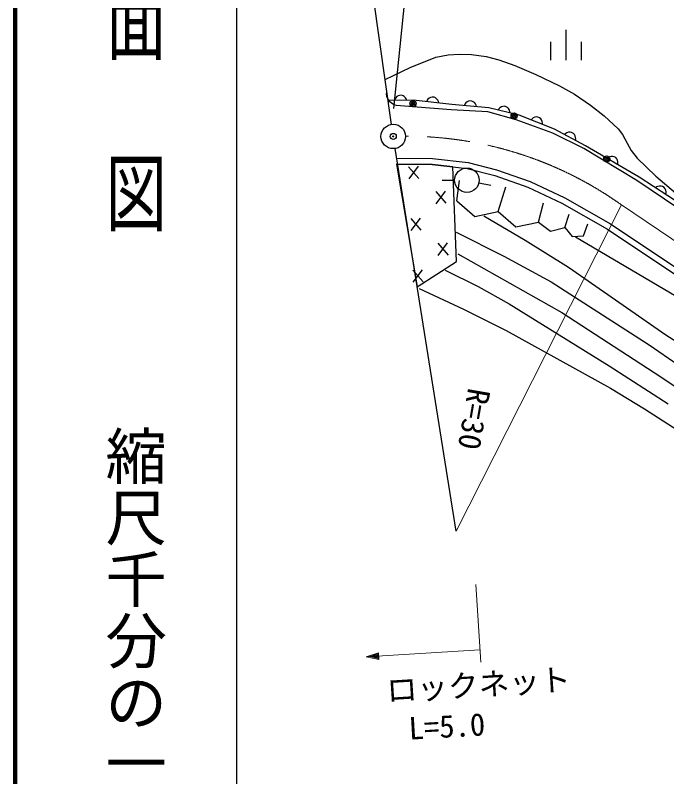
# Model space of a CAD drawing. Units: millimetres, scale not verified. Extents: x 40000 to 680000, y 20000 to 380000.
# Drawn here: x 40000 to 93026, y 262403 to 324375 of the extents above; entities that cross this region are included whole.
import ezdxf
from ezdxf.enums import TextEntityAlignment as Align

# ---------------------------------------------------------------- set-up
doc = ezdxf.new("R2010")
doc.units = ezdxf.units.MM
doc.header["$LTSCALE"] = 1000
doc.header["$PDMODE"] = 32
doc.header["$PDSIZE"] = 500
doc.linetypes.add('CHAIN', pattern=[18.5, 12, -1.5, 3.5, -1.5])
for name, color, linetype, lineweight in [('S-BGD', 7, 'Continuous', 25), ('S-BGD-EXST', 7, 'Continuous', 25), ('S-BMK', 2, 'CHAIN', 13), ('S-BMK-OTRS', 5, 'Continuous', 25), ('S-BMK-SRVR', 3, 'Continuous', 25), ('S-STR-HTXT', 7, 'Continuous', 13), ('S-TTL', 2, 'Continuous', 140), ('S-TTL-BAND', 7, 'Continuous', 25)]:
    doc.layers.add(name, color=color, linetype=linetype, lineweight=lineweight)
doc.layers.add('S-OTRS', color=6, linetype='Continuous')
doc.styles.add('@ＭＳ ゴシック', font='')
doc.styles.add('ＭＳ ゴシック', font='')
doc.styles.get('@ＭＳ ゴシック').set_extended_font_data('@MS Gothic')
doc.styles.get('ＭＳ ゴシック').set_extended_font_data('MS Gothic')

msp = doc.modelspace()

# ---------------------------------------------------------------- linework, layer by layer
at = {"layer": 'S-BGD'}
for p, q in [((84821, 323199), (84821, 320717)), ((83571, 322206), (83571, 320717)), ((86070, 322206), (86070, 320717)), ((70229, 317969), (70238, 318088)), ((70253, 317768), (70229, 317969)), ((70353, 317521), (70253, 317768)), ((70460, 317354), (70353, 317521)), ((72387, 317455), (70354, 317423)), ((70610, 317222), (70460, 317354)), ((70908, 317551), (70870, 317431)), ((70967, 317651), (70908, 317551)), ((71065, 317752), (70967, 317651)), ((71164, 317813), (71065, 317752)), ((71284, 317855), (71164, 317813)), ((71444, 317857), (71284, 317855)), ((71564, 317819), (71444, 317857)), ((71665, 317761), (71564, 317819)), ((71767, 317664), (71665, 317761)), ((71828, 317565), (71767, 317664)), ((71870, 317447), (71828, 317565)), ((75545, 317120), (72387, 317455)), ((73521, 317454), (73469, 317340)), ((73592, 317547), (73521, 317454)), ((73702, 317635), (73592, 317547)), ((73807, 317684), (73702, 317635)), ((73931, 317710), (73807, 317684)), ((74090, 317694), (73931, 317710)), ((74205, 317641), (74090, 317694)), ((74298, 317572), (74205, 317641)), ((74387, 317463), (74298, 317572)), ((74436, 317357), (74387, 317463)), ((74463, 317235), (74436, 317357)), ((76778, 317327), (76669, 317237)), ((76883, 317377), (76778, 317327)), ((77006, 317406), (76883, 317377)), ((77165, 317391), (77006, 317406)), ((77281, 317341), (77165, 317391)), ((77375, 317272), (77281, 317341)), ((70839, 317084), (70610, 317222)), ((71035, 317029), (70839, 317084)), ((71354, 317003), (71035, 317029)), ((72351, 316924), (71354, 317003)), ((75485, 316674), (72351, 316924)), ((78550, 316846), (75545, 317120)), ((76600, 317144), (76550, 317029)), ((76669, 317237), (76600, 317144)), ((77466, 317164), (77375, 317272)), ((77516, 317060), (77466, 317164)), ((77545, 316938), (77516, 317060)), ((81003, 316237), (78550, 316846)), ((79359, 316768), (79291, 316662)), ((79442, 316850), (79359, 316768)), ((79563, 316922), (79442, 316850)), ((79674, 316956), (79563, 316922)), ((79801, 316965), (79674, 316956)), ((79956, 316927), (79801, 316965)), ((80062, 316860), (79956, 316927)), ((80145, 316778), (80062, 316860)), ((80218, 316657), (80145, 316778)), ((78457, 316524), (75485, 316674)), ((80773, 315874), (78457, 316524)), ((80252, 316547), (80218, 316657)), ((80261, 316421), (80252, 316547)), ((83885, 315111), (81003, 316237)), ((82282, 316079), (82152, 316023)), ((82397, 316098), (82282, 316079)), ((82523, 316091), (82397, 316098)), ((82672, 316033), (82523, 316091)), ((83745, 314774), (80773, 315874)), ((82060, 315952), (81979, 315856)), ((82152, 316023), (82060, 315952)), ((82769, 315953), (82672, 316033)), ((82840, 315861), (82769, 315953)), ((82897, 315732), (82840, 315861)), ((82916, 315618), (82897, 315732)), ((82909, 315493), (82916, 315618)), ((86416, 313744), (83885, 315111)), ((85040, 314849), (84905, 314809)), ((85157, 314854), (85040, 314849)), ((85281, 314832), (85157, 314854)), ((85422, 314756), (85281, 314832)), ((86263, 313524), (83745, 314774)), ((84804, 314751), (84712, 314665)), ((84905, 314809), (84804, 314751)), ((85508, 314664), (85422, 314756)), ((85567, 314565), (85508, 314664)), ((85607, 314430), (85567, 314565)), ((85590, 314191), (85612, 314314)), ((85612, 314314), (85607, 314430)), ((90770, 311188), (86416, 313744)), ((90594, 310925), (86263, 313524)), ((71047, 312744), (73966, 312724)), ((73966, 312724), (76859, 312383)), ((76859, 312383), (79164, 311799)), ((88259, 312801), (88163, 312719)), ((88361, 312856), (88259, 312801)), ((88498, 312891), (88361, 312856)), ((88615, 312892), (88498, 312891)), ((88738, 312865), (88615, 312892)), ((88876, 312784), (88738, 312865)), ((88959, 312690), (88876, 312784)), ((89015, 312588), (88959, 312690)), ((89050, 312452), (89015, 312588)), ((89050, 312336), (89050, 312452)), ((71043, 312247), (73935, 312228)), ((73935, 312228), (71043, 312247)), ((71043, 312247), (72719, 302270)), ((72018, 312051), (72856, 311090)), ((72057, 311059), (72817, 312082)), ((73935, 312228), (76768, 311894)), ((75603, 312031), (73935, 312228)), ((75906, 304331), (75603, 312031)), ((76768, 311894), (79020, 311323)), ((79164, 311799), (81910, 310850)), ((89024, 312213), (89050, 312336)), ((79020, 311323), (81719, 310390)), ((94266, 308905), (90770, 311188)), ((75759, 310931), (74759, 310913)), ((75950, 309276), (76168, 310924)), ((77736, 310742), (78714, 310534)), ((81910, 310850), (84729, 309511)), ((94019, 308625), (90594, 310925)), ((74220, 310029), (75058, 309069)), ((74259, 309038), (75019, 310060)), ((79314, 308408), (79926, 310403)), ((81719, 310390), (84497, 309071)), ((92200, 310397), (92101, 310319)), ((92305, 310447), (92200, 310397)), ((92443, 310475), (92305, 310447)), ((92560, 310470), (92443, 310475)), ((92682, 310438), (92560, 310470)), ((92816, 310351), (92682, 310438)), ((92894, 310252), (92816, 310351)), ((92945, 310148), (92894, 310252)), ((92936, 309773), (92968, 309895)), ((92973, 310010), (92945, 310148)), ((92968, 309895), (92973, 310010)), ((75950, 309276), (77413, 308007)), ((84729, 309511), (88456, 307394)), ((82592, 307540), (82985, 309102)), ((84497, 309071), (88191, 306972)), ((77413, 308007), (79314, 308408)), ((79314, 308408), (80734, 307161)), ((84733, 307107), (85082, 308191)), ((72183, 307843), (73022, 306883)), ((72222, 306852), (72983, 307874)), ((80734, 307161), (82592, 307540)), ((82592, 307540), (83553, 306792)), ((86262, 306413), (86612, 307410)), ((88456, 307394), (96032, 302307)), ((83553, 306792), (84733, 307107)), ((84733, 307107), (85323, 306380)), ((88191, 306972), (95748, 301899)), ((85323, 306380), (86262, 306413)), ((74386, 305822), (75224, 304861)), ((74425, 304830), (75185, 305853)), ((72719, 302270), (75906, 304331)), ((72388, 302644), (73148, 303667)), ((72349, 303636), (73187, 302675))]:
    msp.add_line(p, q, dxfattribs=at)
for points in [[(70111, 319144), (72129, 320120), (74237, 320975), (75225, 321142), (76125, 321196), (77129, 321169), (78317, 321011), (79351, 320747), (80673, 320286), (82377, 319564), (84286, 318634), (85506, 317951), (86831, 317069), (87922, 316198), (89076, 315137), (89427, 314666), (89798, 313960), (90128, 313354), (90622, 312734), (92149, 311285), (93747, 309934), (95055, 309016), (96431, 307916), (97732, 306577)], [(78151, 308037), (81500, 306070), (85038, 303870), (92941, 298374), (101076, 293174), (109119, 288017), (112149, 286006), (115083, 283933), (117776, 281767)], [(75887, 306726), (79755, 304759), (83605, 302689), (91591, 297552), (99462, 292131), (107356, 286842), (109186, 285629), (110901, 284372), (113406, 282394), (116133, 280381), (116550, 280081)], [(85604, 306351), (93789, 301510), (96047, 299868), (98336, 298076), (101778, 295358), (105321, 292689), (113106, 287339), (116145, 285073), (119197, 282930), (120654, 282001)], [(76028, 304947), (84478, 300172), (92548, 294953), (100470, 289646), (102961, 287987), (105260, 286340), (107997, 284338), (110719, 282471), (112679, 281098), (114436, 279736), (115654, 278729)], [(74990, 303641), (77665, 302291), (80195, 300897), (88349, 295853), (93147, 292750)], [(72868, 302143), (76486, 300451), (79956, 298714), (88457, 294013), (91223, 292346), (94242, 290399), (96881, 288564), (99604, 286544), (106992, 280707), (114050, 274889)]]:
    msp.add_lwpolyline(points, dxfattribs=at)
for centre, major_axis in [((72371, 317171), (250, 0)), ((72371, 317171), (150, 0)), ((72371, 317171), (50, 0)), ((80603, 316180), (250, 0)), ((80603, 316180), (150, 0)), ((80603, 316180), (50, 0)), ((88143, 312686), (250, 0)), ((88143, 312686), (150, 0)), ((88143, 312686), (50, 0)), ((76758, 310950), (1000, 0))]:
    msp.add_ellipse(centre, major_axis=major_axis, ratio=0.992669, dxfattribs=at)
at = {"layer": 'S-BGD-EXST'}
msp.add_line((72747, 336046), (70797, 316774), dxfattribs=at)
at = {"layer": 'S-BMK'}
msp.add_line((89346, 308937), (128349, 282643), dxfattribs=at)
msp.add_ellipse((71847, 284754), major_axis=(29995, 0), ratio=0.992669, start_param=0.947894, end_param=1.573559, dxfattribs=at)
at = {"layer": 'S-BMK-OTRS'}
for p, q in [((70626, 315493), (68644, 329546)), ((75893, 282393), (70921, 313529))]:
    msp.add_line(p, q, dxfattribs=at)
at = {"layer": 'S-BMK-SRVR'}
for major_axis in [(1000, 0), (40, 0)]:
    msp.add_ellipse((70765, 314510), major_axis=major_axis, ratio=0.992669, dxfattribs=at)
at = {"layer": 'S-OTRS'}
msp.add_point((70765, 314510), dxfattribs=at)
at = {"layer": 'S-STR-HTXT'}
for p, q in [((89346, 308937), (75893, 282393)), ((77886, 271737), (77494, 278044)), ((68572, 272161), (77824, 272728)), ((68572, 272161), (69552, 272499)), ((69587, 271944), (68572, 272161)), ((68851, 272178), (69517, 272417)), ((69542, 272021), (68851, 272178)), ((69011, 272187), (69482, 272336)), ((69497, 272098), (69011, 272187)), ((69250, 272202), (69447, 272254)), ((69452, 272175), (69250, 272202)), ((69447, 272254), (69452, 272175)), ((69482, 272336), (69497, 272098)), ((69517, 272417), (69542, 272021)), ((69552, 272499), (69587, 271944))]:
    msp.add_line(p, q, dxfattribs=at)
at = {"layer": 'S-TTL'}
msp.add_line((40000, 380000), (40000, 20000), dxfattribs=at)
at = {"layer": 'S-TTL-BAND'}
msp.add_line((58000, 370000), (58000, 20000), dxfattribs=at)

# ---------------------------------------------------------------- texts
at = {"layer": 'S-STR-HTXT', "style": 'ＭＳ ゴシック'}
for s, rotation, p in [('R=30', 260.129, (76332, 294213)), ('ロックネット', 3.574, (70314, 267956)), ('L=5.0', 3.276, (72100, 264871))]:
    msp.add_text(s, height=1833, rotation=rotation, dxfattribs=at).set_placement(p, align=Align.BOTTOM_LEFT)
at = {"layer": 'S-TTL-BAND', "style": '@ＭＳ ゴシック', "width": 1.4}
msp.add_text('平  面  図', height=3666, rotation=270, dxfattribs=at).set_placement((49777, 306475), align=Align.MIDDLE_RIGHT)
at = {"layer": 'S-TTL-BAND', "style": '@ＭＳ ゴシック'}
msp.add_text('縮尺千分の一', height=3666, rotation=270, dxfattribs=at).set_placement((49777, 261030), align=Align.MIDDLE_RIGHT)

doc.saveas('drawing.dxf')
